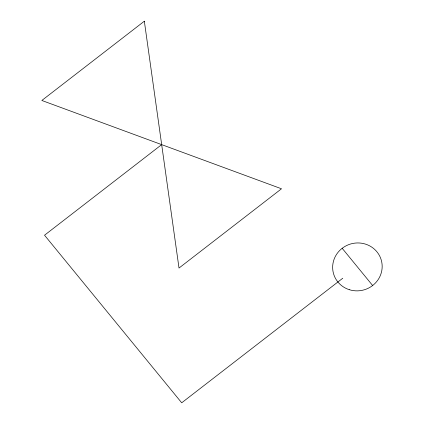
<?xml version="1.0" encoding="UTF-8"?>
<svg xmlns="http://www.w3.org/2000/svg" width="424" height="424" viewBox="0 0 424 424"><rect width="100%" height="100%" fill="white"/><g stroke="black" fill="none" stroke-linecap="round" stroke-linejoin="round"><path stroke-width="0.64" d="M161.671 144.626L44.531 235.219L181.7 402.8L342.767 278.229M342.173 248.289L372.648 285.522M144.335 21.2L41.838 100.472L281.504 188.781L179.008 268.053L144.335 21.2M349.254 289.677A24.825 23.908 -14.8 0 0 381.738 261.99A24.825 23.908 -14.8 0 0 341.241 249.047A24.825 23.908 -14.8 0 0 349.254 289.677"/></g></svg>
